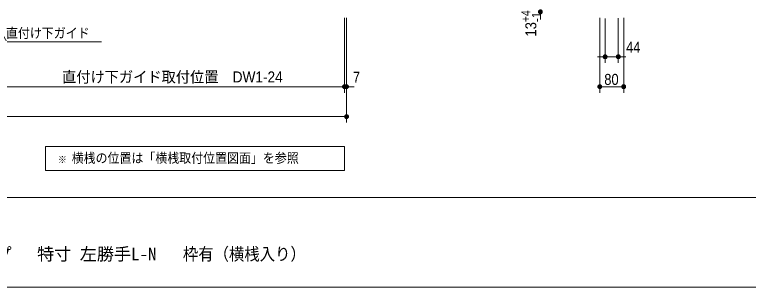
# Model space of a CAD drawing. Units: millimetres, scale not verified. Extents: x -6062 to 6062, y -3045 to 3045.
# Drawn here: x -3206 to -753, y -2770 to -1860 of the extents above; entities that cross this region are included whole.
import ezdxf
from ezdxf.enums import TextEntityAlignment as Align

# ---------------------------------------------------------------- set-up
doc = ezdxf.new("R2010")
doc.units = ezdxf.units.MM
doc.header["$LTSCALE"] = 20
for name, color, linetype, lineweight in [('0-0_2寸法-2', 7, 'Continuous', 9), ('0-1_0', 7, 'Continuous', 9), ('0-2_2寸法-1', 7, 'Continuous', 9), ('0-3_2寸法-3', 7, 'Continuous', 9), ('0-5_1図面枠', 7, 'Continuous', 9)]:
    doc.layers.add(name, color=color, linetype=linetype, lineweight=lineweight)
doc.styles.add('ＭＳ ゴシック', font='')
doc.styles.add('ＭＳ Ｐゴシック', font='')
doc.styles.get('ＭＳ ゴシック').set_extended_font_data('MS Gothic')
doc.styles.get('ＭＳ Ｐゴシック').set_extended_font_data('MS PGothic')

# ---------------------------------------------------------------- blocks, each defined once
blk = doc.blocks.new('_Dot')
at = {"layer": '0-1_0'}
for p, q in [((-10, 0), (-20, 0)), ((9.78, 2), (-9.78, 2)), ((7.99, 6), (-7.99, 6)), ((9.16, -3.98), (-9.16, -3.98)), ((6, -7.98), (-6, -7.98))]:
    blk.add_line(p, q, dxfattribs=at)
for points in [[(10, 0), (9.92, 1.25), (9.69, 2.49), (9.3, 3.68), (8.76, 4.82), (8.09, 5.88), (7.29, 6.85), (6.37, 7.71), (5.36, 8.44), (4.26, 9.05), (3.09, 9.51), (1.87, 9.82), (0.63, 9.98), (-0.63, 9.98), (-1.87, 9.82), (-3.09, 9.51), (-4.26, 9.05), (-5.36, 8.44), (-6.37, 7.71), (-7.29, 6.85), (-8.09, 5.88), (-8.76, 4.82), (-9.3, 3.68), (-9.69, 2.49), (-9.92, 1.25), (-10, 0), (0, 0)], [(-10, 0), (-9.92, -1.25), (-9.69, -2.49), (-9.3, -3.68), (-8.76, -4.82), (-8.09, -5.88), (-7.29, -6.85), (-6.37, -7.71), (-5.36, -8.44), (-4.26, -9.05), (-3.09, -9.51), (-1.87, -9.82), (-0.63, -9.98), (0.63, -9.98), (1.87, -9.82), (3.09, -9.51), (4.26, -9.05), (5.36, -8.44), (6.37, -7.71), (7.29, -6.85), (8.09, -5.88), (8.76, -4.82), (9.3, -3.68), (9.69, -2.49), (9.92, -1.25), (10, 0), (0, 0)]]:
    blk.add_lwpolyline(points, close=True, dxfattribs=at)
blk = doc.blocks.new('グループ-89')
at = {"layer": '0-5_1図面枠'}
blk.add_line((-80000, -49400), (80000, -49400), dxfattribs=at)
blk.add_lwpolyline([(-80000, 55400), (80000, 55400), (80000, -55400), (-80000, -55400)], close=True, dxfattribs=at)
blk = doc.blocks.new('図面枠')
at = {"layer": '0-5_1図面枠'}
blk.add_blockref('グループ-89', (0, 0), dxfattribs=at)

msp = doc.modelspace()

# ---------------------------------------------------------------- linework, layer by layer
at = {"layer": '0-0_2寸法-2'}
for p, q in [((-1448.54, -1862.71), (-1448.54, -1875.42)), ((-2103.5, -1870), (-2103.5, -2120)), ((-2096.5, -1870), (-2096.5, -2120)), ((-1232.04, -1872), (-1232.04, -2020)), ((-1188.04, -1871.48), (-1188.04, -2020)), ((-1244.75, -2000), (-1257.46, -2000)), ((-1232.04, -2000), (-1188.04, -2000)), ((-1175.32, -2000), (-1162.61, -2000)), ((-2116.21, -2100), (-2128.92, -2100)), ((-2103.5, -2100), (-2096.5, -2100)), ((-2083.79, -2100), (-2071.08, -2100))]:
    msp.add_line(p, q, dxfattribs=at)
at = {"layer": '0-2_2寸法-1'}
for p, q in [((-2103.5, -1870), (-2103.5, -2120)), ((-1250.04, -1870), (-1250.04, -2120)), ((-1170.04, -1870), (-1170.04, -2120)), ((-2116.21, -2100), (-3266.79, -2100)), ((-1237.32, -2100), (-1182.75, -2100)), ((-2096.5, -2120), (-2096.5, -2220)), ((-4481.79, -2200), (-2109.21, -2200))]:
    msp.add_line(p, q, dxfattribs=at)
at = {"layer": '0-3_2寸法-3'}
msp.add_lwpolyline([(-3295.5, -1840), (-3231.99, -1950), (-2915.98, -1950)], dxfattribs=at)
msp.add_lwpolyline([(-3103.5, -2300), (-2103.5, -2300), (-2103.5, -2380), (-3103.5, -2380)], close=True, dxfattribs=at)

# ---------------------------------------------------------------- block references
at = {"layer": '0-0_2寸法-2', "xscale": 0.6356201, "yscale": 0.6356201}
for p, rotation in [((-1448.54, -1850), 90), ((-1188.04, -2000), 180), ((-2096.5, -2100), 180)]:
    msp.add_blockref('_Dot', p, dxfattribs=dict(at, rotation=rotation))
for p in [(-1232.04, -2000), (-2103.5, -2100)]:
    msp.add_blockref('_Dot', p, dxfattribs=at)
at = {"layer": '0-2_2寸法-1', "xscale": 0.6356201, "yscale": 0.6356201}
for p in [(-2103.5, -2100), (-1170.04, -2100), (-2096.5, -2200)]:
    msp.add_blockref('_Dot', p, dxfattribs=at)
at = {"layer": '0-2_2寸法-1', "xscale": 0.6356201, "yscale": 0.6356201, "rotation": 180}
msp.add_blockref('_Dot', (-1250.04, -2100), dxfattribs=at)
at = {"layer": '0-5_1図面枠', "xscale": 0.05, "yscale": 0.05}
msp.add_blockref('図面枠', (-1787.5, 0), dxfattribs=at)

# ---------------------------------------------------------------- texts
at = {"layer": '0-0_2寸法-2', "style": 'ＭＳ Ｐゴシック', "width": 0.9}
for s, height, p in [('+4', 29.33, (-1473.85, -1884.27)), ('13', 36.66, (-1451.02, -1932.37))]:
    msp.add_text(s, height=height, rotation=90, dxfattribs=at).set_placement(p, align=Align.BOTTOM_LEFT)
at = {"layer": '0-0_2寸法-2', "style": 'ＭＳ Ｐゴシック'}
msp.add_text('-1', height=29.33, rotation=90, dxfattribs=at).set_placement((-1438.26, -1884.27), align=Align.BOTTOM_LEFT)
at = {"layer": '0-0_2寸法-2', "style": 'ＭＳ Ｐゴシック', "width": 0.9}
for s, p in [('44', (-1162.01, -1997.52)), ('7', (-2075.4, -2097.52))]:
    msp.add_text(s, height=36.66, dxfattribs=at).set_placement(p, align=Align.BOTTOM_LEFT)
at = {"layer": '0-2_2寸法-1', "style": 'ＭＳ Ｐゴシック'}
for s, height, width, p in [('直付け下ガイド取付位置\u3000DW1-24', 36.69, 0.95, (-3047.88, -2096.79)), ('80', 36.66, 0.9, (-1234.92, -2104.96))]:
    msp.add_text(s, height=height, dxfattribs=dict(at, width=width)).set_placement(p, align=Align.BOTTOM_LEFT)
at = {"layer": '0-3_2寸法-3', "style": 'ＭＳ ゴシック', "width": 0.9}
for s, height, p in [('直付け下ガイド', 32.55, (-3235.44, -1946.83)), ('横桟の位置は「横桟取付位置図面」を参照', 32.55, (-3015.68, -2364.03)), ('※', 23.31, (-3061.52, -2362.25))]:
    msp.add_text(s, height=height, dxfattribs=at).set_placement(p, align=Align.BOTTOM_LEFT)
at = {"layer": '0-5_1図面枠', "style": 'ＭＳ ゴシック'}
msp.add_text('1枚引き込み＋FIXタイプ \u3000特寸 左勝手L-N', height=41.84, dxfattribs=at).set_placement((-3844.15, -2692.37), align=Align.BOTTOM_LEFT)
at = {"layer": '0-5_1図面枠', "style": 'ＭＳ ゴシック', "width": 0.9}
msp.add_text('\u3000枠有（横桟入り）', height=41.84, dxfattribs=at).set_placement((-2695.26, -2692.37), align=Align.BOTTOM_LEFT)

doc.saveas('drawing.dxf')
